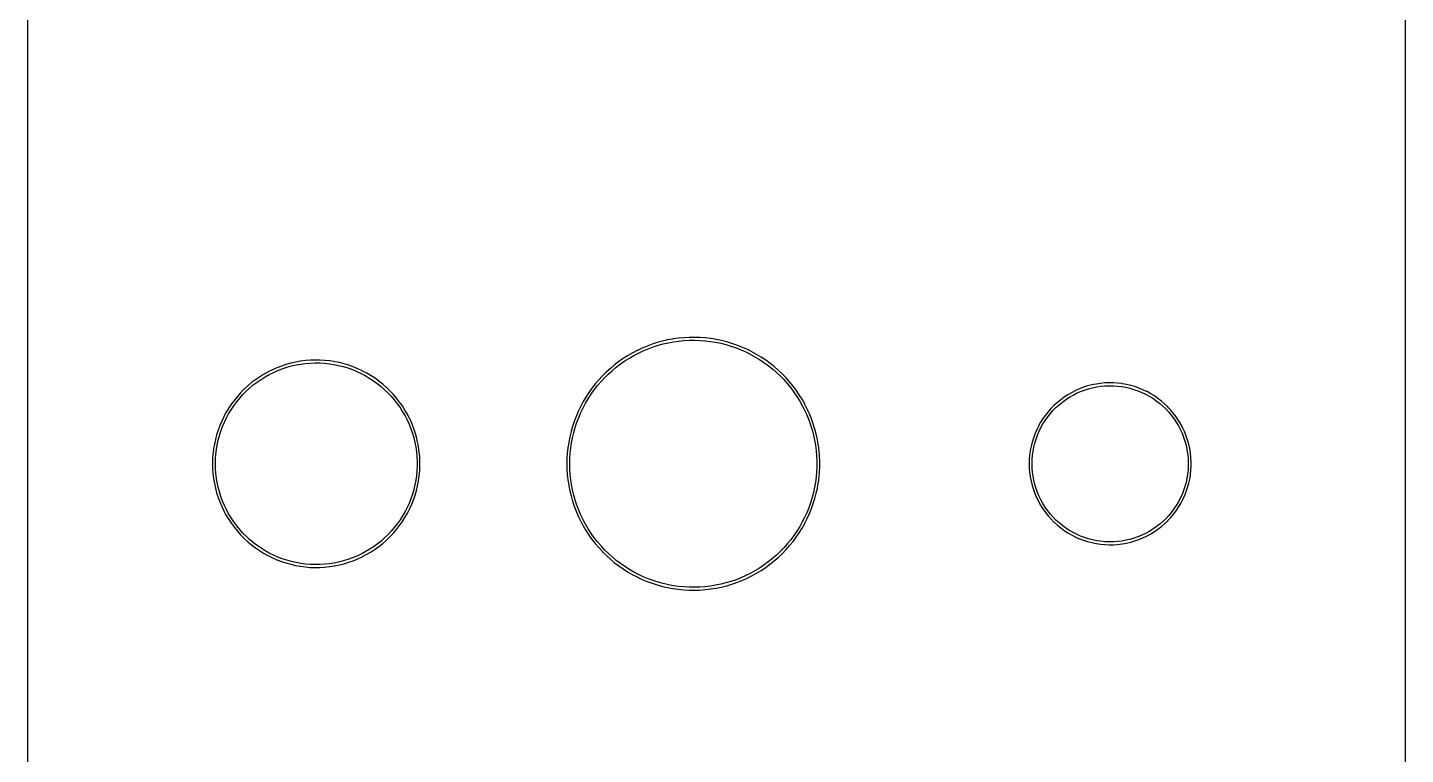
# Model space of a CAD drawing. Extents: x 1 to 62, y 0 to 129.
# Drawn here: x 1.3 to 61.9, y 64.6 to 96.6 of the extents above; entities that cross this region are included whole.
import ezdxf

# ---------------------------------------------------------------- set-up
doc = ezdxf.new("R2010")
doc.units = 0

msp = doc.modelspace()

# ---------------------------------------------------------------- linework, layer by layer
at = {"color": 34, "true_color": 0x008000}
for points in [[(1.27, 0.3175, 0), (61.88964, 0.3175, 0), (61.88964, 128.81864, 0), (1.27, 128.81864, 0), (1.27, 0.3175, 0)], [(30.38347, 82.9183, 0), (30.14726, 82.90559, 0), (29.91357, 82.88274, 0), (29.6799, 82.84972, 0), (29.66027, 82.84661, 0), (29.42913, 82.80597, 0), (29.20053, 82.75263, 0), (28.97447, 82.69167, 0), (28.75095, 82.61801, 0), (28.52997, 82.53673, 0), (28.31407, 82.44783, 0), (28.10071, 82.34623, 0), (28.08301, 82.33721, 0), (27.87473, 82.23053, 0), (27.67153, 82.11114, 0), (27.47341, 81.98669, 0), (27.28037, 81.85207, 0), (27.09241, 81.70983, 0), (26.91207, 81.55743, 0), (26.73935, 81.39995, 0), (26.57171, 81.23484, 0), (26.55766, 81.2208, 0), (26.39764, 81.04808, 0), (26.24524, 80.87027, 0), (26.10046, 80.68486, 0), (25.9633, 80.49436, 0), (25.8363, 80.29624, 0), (25.71692, 80.09304, 0), (25.60516, 79.8873, 0), (25.59614, 79.8696, 0), (25.49454, 79.65624, 0), (25.40056, 79.44034, 0), (25.31674, 79.2219, 0), (25.24308, 78.99838, 0), (25.17958, 78.77231, 0), (25.1237, 78.54371, 0), (25.08052, 78.31258, 0), (25.07741, 78.29295, 0), (25.04185, 78.06182, 0), (25.01646, 77.82813, 0), (25.00121, 77.59446, 0), (24.99613, 77.35823, 0), (25.00121, 77.12202, 0), (25.01646, 76.88834, 0), (25.04185, 76.65465, 0), (25.04197, 76.65388, 0), (25.07741, 76.42352, 0), (25.08052, 76.40389, 0), (25.1237, 76.17274, 0), (25.17958, 75.94414, 0), (25.24308, 75.71809, 0), (25.31674, 75.49457, 0), (25.40056, 75.27612, 0), (25.49454, 75.06023, 0), (25.59614, 74.84687, 0), (25.60516, 74.82917, 0), (25.71692, 74.62343, 0), (25.8363, 74.42023, 0), (25.9633, 74.22211, 0), (26.10046, 74.03161, 0), (26.24524, 73.84619, 0), (26.39764, 73.66839, 0), (26.55766, 73.49567, 0), (26.57171, 73.48162, 0), (26.73935, 73.31652, 0), (26.91207, 73.15904, 0), (27.09241, 73.00664, 0), (27.28037, 72.8644, 0), (27.47341, 72.72978, 0), (27.67153, 72.60532, 0), (27.87473, 72.48594, 0), (28.08301, 72.37926, 0), (28.10071, 72.37024, 0), (28.31407, 72.26864, 0), (28.52997, 72.17974, 0), (28.75095, 72.09846, 0), (28.97447, 72.0248, 0), (29.20053, 71.96384, 0), (29.42913, 71.9105, 0), (29.66027, 71.86986, 0), (29.6799, 71.86676, 0), (29.91357, 71.83373, 0), (30.14726, 71.81086, 0), (30.38347, 71.79818, 0), (30.61716, 71.79563, 0), (30.85337, 71.80325, 0), (31.08705, 71.82102, 0), (31.32074, 71.84896, 0), (31.34036, 71.85208, 0), (31.5715, 71.89018, 0), (31.80264, 71.9359, 0), (32.03123, 71.99432, 0), (32.25475, 72.06036, 0), (32.47828, 72.13656, 0), (32.69672, 72.22292, 0), (32.91008, 72.3169, 0), (33.1209, 72.42358, 0), (33.13859, 72.43259, 0), (33.34688, 72.54436, 0), (33.54754, 72.66628, 0), (33.74311, 72.79582, 0), (33.93108, 72.93552, 0), (34.1165, 73.08284, 0), (34.2943, 73.23524, 0), (34.46448, 73.3978, 0), (34.47853, 73.41185, 0), (34.64109, 73.57949, 0), (34.79857, 73.75729, 0), (34.94589, 73.93763, 0), (35.08559, 74.12559, 0), (35.21767, 74.32116, 0), (35.34212, 74.52182, 0), (35.45897, 74.72503, 0), (35.46799, 74.74272, 0), (35.57331, 74.95089, 0), (35.57466, 74.95355, 0), (35.67119, 75.16691, 0), (35.76009, 75.38535, 0), (35.83883, 75.60633, 0), (35.90741, 75.82984, 0), (35.96582, 76.05844, 0), (36.01663, 76.28704, 0), (36.05727, 76.51819, 0), (36.06037, 76.53782, 0), (36.09086, 76.77149, 0), (36.11117, 77.00518, 0), (36.12133, 77.2414, 0), (36.12133, 77.47507, 0), (36.11117, 77.71129, 0), (36.09086, 77.94498, 0), (36.06037, 78.17865, 0), (36.05727, 78.19828, 0), (36.01663, 78.42941, 0), (35.96582, 78.65801, 0), (35.90741, 78.88661, 0), (35.83883, 79.11014, 0), (35.76009, 79.33112, 0), (35.67119, 79.54956, 0), (35.57466, 79.76291, 0), (35.46799, 79.97374, 0), (35.45897, 79.99144, 0), (35.34212, 80.19464, 0), (35.21767, 80.3953, 0), (35.08559, 80.59088, 0), (34.94589, 80.77884, 0), (34.79857, 80.95918, 0), (34.64109, 81.13697, 0), (34.47853, 81.30462, 0), (34.46448, 81.31867, 0), (34.2943, 81.48123, 0), (34.11652, 81.63361, 0), (34.1165, 81.63363, 0), (33.93108, 81.78095, 0), (33.74311, 81.92064, 0), (33.54754, 82.05019, 0), (33.34434, 82.17211, 0), (33.13859, 82.28386, 0), (33.1209, 82.29289, 0), (32.91008, 82.39957, 0), (32.69672, 82.49355, 0), (32.47828, 82.57991, 0), (32.25475, 82.65611, 0), (32.03123, 82.72215, 0), (31.80264, 82.78057, 0), (31.5715, 82.82629, 0), (31.34036, 82.86439, 0), (31.32074, 82.86749, 0), (31.08705, 82.89543, 0), (30.85337, 82.91322, 0), (30.61716, 82.92084, 0), (30.38347, 82.9183, 0)], [(31.08705, 71.94803, 0), (30.85337, 71.93026, 0), (30.61716, 71.92264, 0), (30.38347, 71.92518, 0), (30.14726, 71.93787, 0), (29.91357, 71.96074, 0), (29.69002, 71.99232, 0), (29.46838, 72.03129, 0), (29.23978, 72.08463, 0), (29.01372, 72.14559, 0), (28.7902, 72.21925, 0), (28.56922, 72.30052, 0), (28.35332, 72.38943, 0), (28.14151, 72.49028, 0), (27.94938, 72.58869, 0), (27.74618, 72.70807, 0), (27.54806, 72.83253, 0), (27.35502, 72.96715, 0), (27.16706, 73.10939, 0), (26.98672, 73.26179, 0), (26.814, 73.41927, 0), (26.65805, 73.57286, 0), (26.50039, 73.74303, 0), (26.34799, 73.92084, 0), (26.20321, 74.10626, 0), (26.06605, 74.29676, 0), (25.93905, 74.49487, 0), (25.81967, 74.69808, 0), (25.7127, 74.895, 0), (25.61533, 75.09948, 0), (25.52135, 75.31538, 0), (25.43753, 75.53382, 0), (25.36387, 75.75734, 0), (25.30037, 75.9834, 0), (25.24449, 76.212, 0), (25.20183, 76.44037, 0), (25.16886, 76.65465, 0), (25.14346, 76.88834, 0), (25.12822, 77.12202, 0), (25.12314, 77.35823, 0), (25.12822, 77.59446, 0), (25.14346, 77.82813, 0), (25.16886, 78.06182, 0), (25.20183, 78.2761, 0), (25.24449, 78.50447, 0), (25.30037, 78.73307, 0), (25.36387, 78.95913, 0), (25.43753, 79.18264, 0), (25.52135, 79.40109, 0), (25.61533, 79.61699, 0), (25.7127, 79.82147, 0), (25.81967, 80.01839, 0), (25.93905, 80.22159, 0), (26.06605, 80.4197, 0), (26.20321, 80.6102, 0), (26.34799, 80.79563, 0), (26.50039, 80.97342, 0), (26.65806, 81.14361, 0), (26.814, 81.2972, 0), (26.98672, 81.45468, 0), (27.16706, 81.60708, 0), (27.35502, 81.74932, 0), (27.54806, 81.88394, 0), (27.74618, 82.00839, 0), (27.94938, 82.12778, 0), (28.14123, 82.22605, 0), (28.35332, 82.32704, 0), (28.56922, 82.41594, 0), (28.7902, 82.49722, 0), (29.01372, 82.57088, 0), (29.23978, 82.63184, 0), (29.46838, 82.68518, 0), (29.69002, 82.72415, 0), (29.91357, 82.75573, 0), (30.14726, 82.77858, 0), (30.38347, 82.79129, 0), (30.61716, 82.79384, 0), (30.85337, 82.78621, 0), (31.08705, 82.76842, 0), (31.31818, 82.74079, 0), (31.53225, 82.7055, 0), (31.76339, 82.65978, 0), (31.99199, 82.60136, 0), (32.21551, 82.53532, 0), (32.43903, 82.45912, 0), (32.65747, 82.37276, 0), (32.87083, 82.27878, 0), (33.06565, 82.18019, 0), (33.26968, 82.06936, 0), (33.47289, 81.94744, 0), (33.66847, 81.81789, 0), (33.85643, 81.6782, 0), (34.04184, 81.53088, 0), (34.21965, 81.37848, 0), (34.38393, 81.22156, 0), (34.53834, 81.06233, 0), (34.69581, 80.88453, 0), (34.84314, 80.70419, 0), (34.98284, 80.51622, 0), (35.11492, 80.32065, 0), (35.23937, 80.11999, 0), (35.35569, 79.91771, 0), (35.45388, 79.72367, 0), (35.5504, 79.51031, 0), (35.6393, 79.29187, 0), (35.71804, 79.07089, 0), (35.78662, 78.84737, 0), (35.84503, 78.61877, 0), (35.89584, 78.39017, 0), (35.93438, 78.17095, 0), (35.96385, 77.94498, 0), (35.98418, 77.71129, 0), (35.99434, 77.47507, 0), (35.99434, 77.2414, 0), (35.98418, 77.00518, 0), (35.96385, 76.77149, 0), (35.93438, 76.54552, 0), (35.89584, 76.3263, 0), (35.84503, 76.0977, 0), (35.78662, 75.8691, 0), (35.71804, 75.64558, 0), (35.6393, 75.4246, 0), (35.5504, 75.20616, 0), (35.45388, 74.9928, 0), (35.35565, 74.79868, 0), (35.23937, 74.59648, 0), (35.11492, 74.39582, 0), (34.98284, 74.20023, 0), (34.84314, 74.01228, 0), (34.69581, 73.83194, 0), (34.53834, 73.65414, 0), (34.38405, 73.49503, 0), (34.21965, 73.33799, 0), (34.04184, 73.18559, 0), (33.85643, 73.03827, 0), (33.66847, 72.89857, 0), (33.47289, 72.76903, 0), (33.27223, 72.64711, 0), (33.06635, 72.53663, 0), (32.87083, 72.43769, 0), (32.65747, 72.34371, 0), (32.43903, 72.25735, 0), (32.21551, 72.18115, 0), (31.99199, 72.11511, 0), (31.76339, 72.05669, 0), (31.53225, 72.01097, 0), (31.31774, 71.97561, 0), (31.08705, 71.94803, 0)], [(13.70329, 81.915, 0), (13.49247, 81.89722, 0), (13.28166, 81.86928, 0), (13.26203, 81.86617, 0), (13.05375, 81.82807, 0), (12.84547, 81.78234, 0), (12.63973, 81.72393, 0), (12.43907, 81.65788, 0), (12.24095, 81.58168, 0), (12.04537, 81.49533, 0), (11.85487, 81.40134, 0), (11.83717, 81.39233, 0), (11.65175, 81.29073, 0), (11.47141, 81.17643, 0), (11.29615, 81.05705, 0), (11.12597, 80.92751, 0), (10.96341, 80.79289, 0), (10.80593, 80.64811, 0), (10.79188, 80.63406, 0), (10.64456, 80.48166, 0), (10.50232, 80.32418, 0), (10.36769, 80.15908, 0), (10.2407, 79.9889, 0), (10.12132, 79.81364, 0), (10.0121, 79.63075, 0), (9.9105, 79.4428, 0), (9.90147, 79.4251, 0), (9.81004, 79.2346, 0), (9.72622, 79.03901, 0), (9.65255, 78.83835, 0), (9.58906, 78.63769, 0), (9.53318, 78.43196, 0), (9.49, 78.22368, 0), (9.45444, 78.01286, 0), (9.45134, 77.99324, 0), (9.42592, 77.78242, 0), (9.4107, 77.57159, 0), (9.40562, 77.35823, 0), (9.4107, 77.14487, 0), (9.42592, 76.93406, 0), (9.45134, 76.72323, 0), (9.45444, 76.70361, 0), (9.49, 76.49279, 0), (9.53318, 76.28451, 0), (9.58906, 76.07877, 0), (9.65255, 75.87811, 0), (9.72622, 75.67744, 0), (9.81004, 75.48187, 0), (9.90147, 75.29137, 0), (9.9105, 75.27367, 0), (10.0121, 75.08571, 0), (10.12132, 74.90282, 0), (10.2407, 74.72757, 0), (10.36769, 74.55739, 0), (10.50232, 74.39229, 0), (10.64456, 74.23481, 0), (10.79188, 74.08241, 0), (10.80593, 74.06836, 0), (10.96341, 73.92358, 0), (11.12597, 73.78896, 0), (11.29615, 73.65942, 0), (11.47141, 73.54004, 0), (11.65175, 73.42574, 0), (11.83717, 73.32414, 0), (11.85487, 73.31511, 0), (12.04537, 73.22114, 0), (12.24095, 73.13478, 0), (12.43907, 73.05858, 0), (12.63973, 72.99254, 0), (12.84547, 72.93411, 0), (13.05375, 72.8884, 0), (13.26203, 72.8503, 0), (13.28166, 72.84719, 0), (13.49247, 72.81926, 0), (13.70329, 72.80148, 0), (13.91666, 72.79385, 0), (14.13002, 72.79639, 0), (14.34083, 72.8091, 0), (14.55419, 72.83195, 0), (14.57382, 72.83506, 0), (14.76248, 72.86497, 0), (14.7821, 72.86808, 0), (14.99038, 72.90872, 0), (15.19612, 72.96205, 0), (15.40186, 73.02302, 0), (15.59998, 73.09414, 0), (15.7981, 73.17542, 0), (15.99114, 73.26685, 0), (16.00884, 73.27588, 0), (16.1968, 73.37493, 0), (16.37968, 73.48162, 0), (16.55748, 73.59846, 0), (16.7302, 73.72292, 0), (16.8953, 73.855, 0), (17.05531, 73.99469, 0), (17.20771, 74.14202, 0), (17.22177, 74.15607, 0), (17.36909, 74.31101, 0), (17.50625, 74.47356, 0), (17.63833, 74.64121, 0), (17.76025, 74.81393, 0), (17.87455, 74.99427, 0), (17.97869, 75.17968, 0), (18.07775, 75.36765, 0), (18.08677, 75.38535, 0), (18.17313, 75.57839, 0), (18.25187, 75.77651, 0), (18.32045, 75.97717, 0), (18.38141, 76.18291, 0), (18.42967, 76.38865, 0), (18.47031, 76.59693, 0), (18.47342, 76.61655, 0), (18.50388, 76.82737, 0), (18.50388, 76.82738, 0), (18.52422, 77.04074, 0), (18.53437, 77.25156, 0), (18.53437, 77.46491, 0), (18.52422, 77.67573, 0), (18.50388, 77.8891, 0), (18.47342, 78.09992, 0), (18.47031, 78.11954, 0), (18.42967, 78.32782, 0), (18.38141, 78.53355, 0), (18.32045, 78.7393, 0), (18.25187, 78.93996, 0), (18.17313, 79.13808, 0), (18.08677, 79.33112, 0), (18.07775, 79.34882, 0), (17.97869, 79.53677, 0), (17.87455, 79.7222, 0), (17.76025, 79.90254, 0), (17.63833, 80.07526, 0), (17.50625, 80.2429, 0), (17.36909, 80.40546, 0), (17.22177, 80.5604, 0), (17.20771, 80.57445, 0), (17.05531, 80.72177, 0), (16.89532, 80.86145, 0), (16.8953, 80.86147, 0), (16.7302, 80.99355, 0), (16.55748, 81.11801, 0), (16.37968, 81.23484, 0), (16.1968, 81.34153, 0), (16.00884, 81.44059, 0), (15.99114, 81.44961, 0), (15.7981, 81.54105, 0), (15.59998, 81.62233, 0), (15.40186, 81.69345, 0), (15.19612, 81.7544, 0), (14.99038, 81.80775, 0), (14.7821, 81.84838, 0), (14.76248, 81.8515, 0), (14.57382, 81.88141, 0), (14.55419, 81.88451, 0), (14.34083, 81.90738, 0), (14.13002, 81.92008, 0), (13.91666, 81.92261, 0), (13.70329, 81.915, 0)], [(14.34083, 72.9361, 0), (14.13002, 72.9234, 0), (13.91666, 72.92085, 0), (13.70329, 72.92847, 0), (13.49247, 72.94625, 0), (13.29118, 72.97294, 0), (13.093, 73.00919, 0), (12.88472, 73.05491, 0), (12.67898, 73.11333, 0), (12.47832, 73.17937, 0), (12.2802, 73.25557, 0), (12.08462, 73.34193, 0), (11.90655, 73.42978, 0), (11.7264, 73.52849, 0), (11.54606, 73.64279, 0), (11.3708, 73.76217, 0), (11.20062, 73.89171, 0), (11.03807, 74.02632, 0), (11.03806, 74.02633, 0), (10.88479, 74.16724, 0), (10.74731, 74.30946, 0), (10.60507, 74.46693, 0), (10.47045, 74.63204, 0), (10.34345, 74.80222, 0), (10.22406, 74.97748, 0), (10.11485, 75.16036, 0), (10.018, 75.33951, 0), (9.93083, 75.52112, 0), (9.847, 75.7167, 0), (9.77335, 75.91736, 0), (9.70985, 76.11802, 0), (9.65396, 76.32375, 0), (9.61079, 76.53203, 0), (9.57777, 76.72778, 0), (9.55293, 76.93406, 0), (9.53769, 77.14487, 0), (9.53262, 77.35823, 0), (9.53769, 77.57159, 0), (9.55293, 77.78242, 0), (9.57776, 77.98862, 0), (9.61079, 78.18443, 0), (9.65396, 78.3927, 0), (9.70985, 78.59845, 0), (9.77335, 78.79911, 0), (9.847, 78.99977, 0), (9.93083, 79.19535, 0), (10.018, 79.37696, 0), (10.11485, 79.55611, 0), (10.22406, 79.73899, 0), (10.34345, 79.91425, 0), (10.47045, 80.08443, 0), (10.60507, 80.24952, 0), (10.74731, 80.40701, 0), (10.88479, 80.54923, 0), (11.03806, 80.69014, 0), (11.20062, 80.82476, 0), (11.3708, 80.9543, 0), (11.54606, 81.07368, 0), (11.7264, 81.18798, 0), (11.90638, 81.2866, 0), (12.08462, 81.37454, 0), (12.2802, 81.46089, 0), (12.47832, 81.53709, 0), (12.67898, 81.60314, 0), (12.88472, 81.66155, 0), (13.093, 81.70728, 0), (13.29117, 81.74353, 0), (13.49247, 81.77021, 0), (13.70329, 81.788, 0), (13.91666, 81.79561, 0), (14.13002, 81.79307, 0), (14.34083, 81.78037, 0), (14.55419, 81.75751, 0), (14.74285, 81.7276, 0), (14.95113, 81.68696, 0), (15.15687, 81.63361, 0), (15.36261, 81.57266, 0), (15.56073, 81.50154, 0), (15.75885, 81.42026, 0), (15.94629, 81.33146, 0), (16.12215, 81.23878, 0), (16.30502, 81.13209, 0), (16.48283, 81.01526, 0), (16.65555, 80.8908, 0), (16.82065, 80.75872, 0), (16.98067, 80.61902, 0), (17.12453, 80.47996, 0), (17.26634, 80.33081, 0), (17.4035, 80.16825, 0), (17.53558, 80.0006, 0), (17.6575, 79.82789, 0), (17.7718, 79.64755, 0), (17.87594, 79.46213, 0), (17.96767, 79.28807, 0), (18.05234, 79.09883, 0), (18.13108, 78.90071, 0), (18.19966, 78.70005, 0), (18.26062, 78.49431, 0), (18.30887, 78.28857, 0), (18.34846, 78.08566, 0), (18.37689, 77.8891, 0), (18.39721, 77.67573, 0), (18.40737, 77.46491, 0), (18.40737, 77.25156, 0), (18.39721, 77.04074, 0), (18.37689, 76.82738, 0), (18.37689, 76.82737, 0), (18.34846, 76.63081, 0), (18.30887, 76.42789, 0), (18.26062, 76.22216, 0), (18.19966, 76.01642, 0), (18.13108, 75.81576, 0), (18.05234, 75.61763, 0), (17.96765, 75.42835, 0), (17.87594, 75.25434, 0), (17.7718, 75.06892, 0), (17.6575, 74.88858, 0), (17.53558, 74.71586, 0), (17.4035, 74.54822, 0), (17.26634, 74.38566, 0), (17.12452, 74.2365, 0), (16.98067, 74.09744, 0), (16.82065, 73.95775, 0), (16.65555, 73.82567, 0), (16.48283, 73.70121, 0), (16.30502, 73.58437, 0), (16.12215, 73.47769, 0), (15.94593, 73.38482, 0), (15.75885, 73.29621, 0), (15.56073, 73.21493, 0), (15.36261, 73.14381, 0), (15.15687, 73.08284, 0), (14.95113, 73.02951, 0), (14.74285, 72.98887, 0), (14.55419, 72.95896, 0), (14.34083, 72.9361, 0)], [(48.6664, 80.91424, 0), (48.47844, 80.89646, 0), (48.29302, 80.86851, 0), (48.27339, 80.86541, 0), (48.08797, 80.82731, 0), (47.90763, 80.78158, 0), (47.72729, 80.72317, 0), (47.55203, 80.65712, 0), (47.37931, 80.58092, 0), (47.36161, 80.57191, 0), (47.19397, 80.48555, 0), (47.03141, 80.39157, 0), (46.87393, 80.28997, 0), (46.72153, 80.17821, 0), (46.72152, 80.1782, 0), (46.57675, 80.06137, 0), (46.57673, 80.06135, 0), (46.43705, 79.93437, 0), (46.423, 79.92032, 0), (46.29092, 79.7857, 0), (46.16646, 79.646, 0), (46.04962, 79.49867, 0), (45.94294, 79.34374, 0), (45.84134, 79.18626, 0), (45.7499, 79.02115, 0), (45.74088, 79.00346, 0), (45.65706, 78.83582, 0), (45.5834, 78.6631, 0), (45.5199, 78.48529, 0), (45.46402, 78.3075, 0), (45.42084, 78.12461, 0), (45.38528, 77.9392, 0), (45.38218, 77.91958, 0), (45.35678, 77.73416, 0), (45.34154, 77.5462, 0), (45.33646, 77.35823, 0), (45.34154, 77.17027, 0), (45.35678, 76.98232, 0), (45.38218, 76.79689, 0), (45.38528, 76.77727, 0), (45.42084, 76.59184, 0), (45.46402, 76.40897, 0), (45.5199, 76.23117, 0), (45.5834, 76.05337, 0), (45.65706, 75.88065, 0), (45.65741, 75.87996, 0), (45.74088, 75.71301, 0), (45.7499, 75.69531, 0), (45.84134, 75.53021, 0), (45.94294, 75.37273, 0), (46.04962, 75.21778, 0), (46.16646, 75.07047, 0), (46.29092, 74.93077, 0), (46.423, 74.79615, 0), (46.43705, 74.7821, 0), (46.57675, 74.6551, 0), (46.72153, 74.53825, 0), (46.87393, 74.4265, 0), (47.03141, 74.3249, 0), (47.19397, 74.23092, 0), (47.19436, 74.23072, 0), (47.36161, 74.14456, 0), (47.37931, 74.13554, 0), (47.55203, 74.05934, 0), (47.72729, 73.9933, 0), (47.90763, 73.93488, 0), (48.08797, 73.88916, 0), (48.27339, 73.85106, 0), (48.29302, 73.84795, 0), (48.47844, 73.82001, 0), (48.6664, 73.80224, 0), (48.85436, 73.79461, 0), (49.03978, 73.79715, 0), (49.22774, 73.80985, 0), (49.41569, 73.83271, 0), (49.43532, 73.83582, 0), (49.62074, 73.86884, 0), (49.80362, 73.91202, 0), (49.98396, 73.96281, 0), (50.16176, 74.02632, 0), (50.33448, 74.09744, 0), (50.50466, 74.17618, 0), (50.52236, 74.18519, 0), (50.68746, 74.27664, 0), (50.84748, 74.37316, 0), (51.00242, 74.47984, 0), (51.15228, 74.59668, 0), (51.29452, 74.71859, 0), (51.42914, 74.84814, 0), (51.44319, 74.86219, 0), (51.57019, 74.99935, 0), (51.69211, 75.14413, 0), (51.80387, 75.29398, 0), (51.91055, 75.45147, 0), (52.00707, 75.61149, 0), (52.09343, 75.77912, 0), (52.10245, 75.79683, 0), (52.18119, 75.96701, 0), (52.24977, 76.14227, 0), (52.30819, 76.32007, 0), (52.35899, 76.50041, 0), (52.39963, 76.68583, 0), (52.43011, 76.87125, 0), (52.43321, 76.89088, 0), (52.45354, 77.07629, 0), (52.4637, 77.26425, 0), (52.4637, 77.45222, 0), (52.45354, 77.64018, 0), (52.43321, 77.82559, 0), (52.43011, 77.84522, 0), (52.39964, 78.03055, 0), (52.39963, 78.03064, 0), (52.35899, 78.21606, 0), (52.30819, 78.3964, 0), (52.24977, 78.5742, 0), (52.18119, 78.74946, 0), (52.10245, 78.91964, 0), (52.09343, 78.93734, 0), (52.00707, 79.10498, 0), (51.91055, 79.265, 0), (51.80387, 79.42247, 0), (51.69211, 79.57234, 0), (51.57019, 79.71711, 0), (51.44319, 79.85428, 0), (51.42914, 79.86833, 0), (51.29452, 79.99787, 0), (51.15228, 80.11978, 0), (51.00242, 80.23663, 0), (50.84748, 80.34331, 0), (50.68746, 80.43983, 0), (50.52236, 80.53127, 0), (50.50466, 80.54029, 0), (50.33448, 80.61902, 0), (50.16178, 80.69014, 0), (50.16176, 80.69015, 0), (49.98396, 80.75364, 0), (49.80362, 80.80445, 0), (49.62074, 80.84762, 0), (49.43532, 80.88065, 0), (49.41569, 80.88375, 0), (49.22774, 80.90661, 0), (49.03978, 80.91932, 0), (48.85436, 80.92185, 0), (48.6664, 80.91424, 0)], [(49.22774, 73.93686, 0), (49.03978, 73.92416, 0), (48.85436, 73.92162, 0), (48.6664, 73.92923, 0), (48.47844, 73.94701, 0), (48.30985, 73.97242, 0), (48.12722, 74.00995, 0), (47.94688, 74.05567, 0), (47.76654, 74.11409, 0), (47.59128, 74.18013, 0), (47.41989, 74.25574, 0), (47.26862, 74.33367, 0), (47.10606, 74.42765, 0), (46.94858, 74.52925, 0), (46.79618, 74.641, 0), (46.6514, 74.75785, 0), (46.51415, 74.88262, 0), (46.39367, 75.00542, 0), (46.26921, 75.14512, 0), (46.15237, 75.29244, 0), (46.04569, 75.44738, 0), (45.94409, 75.60486, 0), (45.8544, 75.7668, 0), (45.77785, 75.9199, 0), (45.70419, 76.09262, 0), (45.64069, 76.27042, 0), (45.58481, 76.44822, 0), (45.54163, 76.6311, 0), (45.50751, 76.80901, 0), (45.48378, 76.98232, 0), (45.46854, 77.17027, 0), (45.46346, 77.35823, 0), (45.46854, 77.5462, 0), (45.48378, 77.73416, 0), (45.50751, 77.90746, 0), (45.54163, 78.08537, 0), (45.58481, 78.26824, 0), (45.64069, 78.44605, 0), (45.70419, 78.62385, 0), (45.77785, 78.79657, 0), (45.85445, 78.94975, 0), (45.94409, 79.11161, 0), (46.04569, 79.26909, 0), (46.15237, 79.42403, 0), (46.26921, 79.57135, 0), (46.39367, 79.71105, 0), (46.51415, 79.83385, 0), (46.6514, 79.95862, 0), (46.79618, 80.07546, 0), (46.94858, 80.18722, 0), (47.10606, 80.28882, 0), (47.26862, 80.3828, 0), (47.41989, 80.46073, 0), (47.59128, 80.53634, 0), (47.76654, 80.60238, 0), (47.94688, 80.66079, 0), (48.12722, 80.70652, 0), (48.30984, 80.74404, 0), (48.47844, 80.76945, 0), (48.6664, 80.78724, 0), (48.85436, 80.79485, 0), (49.03978, 80.79231, 0), (49.22774, 80.77961, 0), (49.40872, 80.75761, 0), (49.58149, 80.72684, 0), (49.76437, 80.68366, 0), (49.94471, 80.63285, 0), (50.12251, 80.56936, 0), (50.29523, 80.49824, 0), (50.45682, 80.42347, 0), (50.61281, 80.33708, 0), (50.77283, 80.24056, 0), (50.92777, 80.13388, 0), (51.07763, 80.01703, 0), (51.21987, 79.89512, 0), (51.34494, 79.77477, 0), (51.46744, 79.64247, 0), (51.58936, 79.49769, 0), (51.70112, 79.34783, 0), (51.8078, 79.19034, 0), (51.90432, 79.03033, 0), (51.98253, 78.87852, 0), (52.0604, 78.71021, 0), (52.12898, 78.53494, 0), (52.1874, 78.35715, 0), (52.2382, 78.17681, 0), (52.27884, 77.99139, 0), (52.30647, 77.8233, 0), (52.32654, 77.64018, 0), (52.3367, 77.45222, 0), (52.3367, 77.26425, 0), (52.32654, 77.07629, 0), (52.30647, 76.89317, 0), (52.27884, 76.72508, 0), (52.2382, 76.53966, 0), (52.1874, 76.35932, 0), (52.12898, 76.18152, 0), (52.0604, 76.00626, 0), (51.98252, 75.83794, 0), (51.90432, 75.68613, 0), (51.8078, 75.52612, 0), (51.70112, 75.36864, 0), (51.58936, 75.21877, 0), (51.46744, 75.074, 0), (51.34494, 74.9417, 0), (51.21987, 74.82135, 0), (51.07763, 74.69943, 0), (50.92777, 74.58259, 0), (50.77283, 74.47591, 0), (50.61281, 74.37939, 0), (50.45692, 74.29304, 0), (50.29523, 74.21823, 0), (50.12251, 74.14711, 0), (49.94471, 74.0836, 0), (49.76437, 74.03281, 0), (49.58149, 73.98963, 0), (49.40889, 73.95889, 0), (49.22774, 73.93686, 0)]]:
    msp.add_polyline3d(points, close=True, dxfattribs=at)
at = {"color": 5, "true_color": 0x0000ff}
msp.add_polyline3d([(61.88963, 0.3175, 0), (61.88963, 128.81863, 0), (1.27, 128.81863, 0), (1.27, 0.3175, 0), (61.88963, 0.3175, 0)], close=True, dxfattribs=at)

doc.saveas('drawing.dxf')
